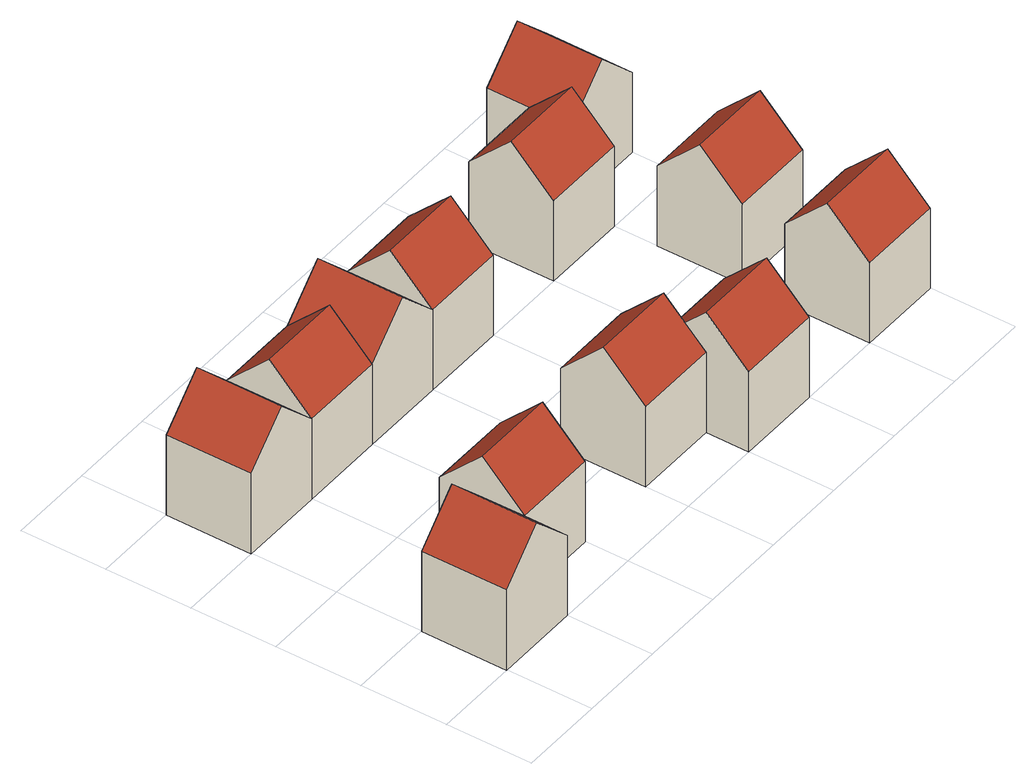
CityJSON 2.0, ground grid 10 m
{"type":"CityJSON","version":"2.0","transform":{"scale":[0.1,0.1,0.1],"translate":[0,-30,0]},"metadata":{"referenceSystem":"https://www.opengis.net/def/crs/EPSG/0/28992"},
"CityObjects":{
"building1":{"type":"Building","attributes":{"description":"This is Building 7","name":"Palapatine's Residence","CityObjectRelation.relationType":"adjacent","class":"habitation","function":"residential building","yearOfConstruction":2005,"roofType":"gabled roof","measuredHeight":15,"storeysAboveGround":3,"storeysBelowGround":0,"storeyHeightsAboveGround":3},"geometry":[{"type":"MultiSurface","lod":"2","boundaries":[[[0,1,2,3,4]],[[5,6,7,8,9]],[[3,5,9,4]],[[10,1,0,11]],[[9,8,0,4]],[[2,6,5,3]],[[1,7,6,2]],[[1,0,11,8,7,10]]],"semantics":{"surfaces":[{"type":"WallSurface"},{"type":"GroundSurface"},{"type":"RoofSurface","description":"This is RoofSurface 1 (Building 7)","bdgBdrySurfAzimuth":270,"bdgBdrySurfGroundViewFactor":0.5,"bdgBdrySurfInclination":45,"bdgBdrySurfIsAdiabatic":"false","bdgBdrySurfOpeningToSurfaceRatio":0.25,"bdgBdrySurfSkyViewFactor":0.6,"bdgBdrySurfTotalSurfaceArea":70.71},{"type":"RoofSurface","description":"This is RoofSurface 2 (Building 7)","bdgBdrySurfAzimuth":90,"bdgBdrySurfGroundViewFactor":0.5,"bdgBdrySurfInclination":45,"bdgBdrySurfIsAdiabatic":"false","bdgBdrySurfOpeningToSurfaceRatio":0.25,"bdgBdrySurfSkyViewFactor":0.6,"bdgBdrySurfTotalSurfaceArea":70.71}],"values":[0,0,0,0,1,2,3,null]}}]},
"building2":{"type":"Building","attributes":{"description":"This is Building 1","name":"Snoke's Palace","CityObjectRelation.relationType":"adjacent","class":"habitation","function":"residential building","yearOfConstruction":1955,"roofType":"gabled roof","measuredHeight":15,"storeysAboveGround":3,"storeysBelowGround":0,"storeyHeightsAboveGround":3},"geometry":[{"type":"Solid","lod":"2","boundaries":[[[[12,13,14,15,16]],[[17,18,19,20,21]],[[15,17,21,16]],[[21,20,12,16]],[[14,18,17,15]],[[13,19,18,14]],[[13,12,20,19]]]],"semantics":{"surfaces":[{"type":"WallSurface"},{"type":"GroundSurface"},{"type":"RoofSurface","description":"This is RoofSurface 1 (Building 1)","bdgBdrySurfAzimuth":270,"bdgBdrySurfGroundViewFactor":0.5,"bdgBdrySurfHeatCapacity":1.26,"bdgBdrySurfInclination":45,"bdgBdrySurfIsAdiabatic":"false","bdgBdrySurfOpaqueSurfaceArea":5,"bdgBdrySurfOpeningToSurfaceRatio":0.25,"bdgBdrySurfSkyViewFactor":0.6,"bdgBdrySurfThickness":250,"bdgBdrySurfTotalSurfaceArea":70.71},{"type":"RoofSurface","description":"This is RoofSurface 2 (Building 1)","bdgBdrySurfAzimuth":90,"bdgBdrySurfGroundViewFactor":0.5,"bdgBdrySurfInclination":45,"bdgBdrySurfIsAdiabatic":"false","bdgBdrySurfOpeningToSurfaceRatio":0.25,"bdgBdrySurfSkyViewFactor":0.6,"bdgBdrySurfTotalSurfaceArea":70.71}],"values":[[0,0,0,1,2,3,null]]}}]},
"building3":{"type":"Building","attributes":{"description":"This is Building 8","name":"Darth Vader's Palace","CityObjectRelation.relationType":"adjacent","class":"habitation","function":"residential building","yearOfConstruction":1920,"roofType":"gabled roof","measuredHeight":15,"storeysAboveGround":3,"storeysBelowGround":0,"storeyHeightsAboveGround":3},"geometry":[{"type":"MultiSurface","lod":"2","boundaries":[[[22,23,24,25,26]],[[27,28,29,8,7,10]],[[25,10,11,26]],[[29,28,23,22]],[[11,29,22,26]],[[24,27,10,25]],[[23,28,27,24]],[[11,10,27,28,29,8]]],"semantics":{"surfaces":[{"type":"WallSurface"},{"type":"GroundSurface"},{"type":"RoofSurface","description":"This is RoofSurface 1 (Building 8)","bdgBdrySurfAzimuth":180,"bdgBdrySurfGroundViewFactor":0.5,"bdgBdrySurfInclination":45,"bdgBdrySurfIsAdiabatic":"false","bdgBdrySurfOpeningToSurfaceRatio":0.25,"bdgBdrySurfSkyViewFactor":0.6,"bdgBdrySurfTotalSurfaceArea":70.71},{"type":"RoofSurface","description":"This is RoofSurface 2 (Building 8)","bdgBdrySurfAzimuth":0,"bdgBdrySurfGroundViewFactor":0.5,"bdgBdrySurfInclination":45,"bdgBdrySurfIsAdiabatic":"false","bdgBdrySurfOpeningToSurfaceRatio":0.25,"bdgBdrySurfSkyViewFactor":0.6,"bdgBdrySurfTotalSurfaceArea":70.71}],"values":[0,0,0,0,1,2,3,null]}}]},
"building4":{"type":"Building","attributes":{"description":"This is Building 2","name":"Rey's Hut","CityObjectRelation.relationType":"adjacent","class":"habitation","function":"residential building","yearOfConstruction":1955,"roofType":"gabled roof","measuredHeight":15,"storeysAboveGround":3,"storeysBelowGround":0,"storeyHeightsAboveGround":3},"geometry":[{"type":"MultiSurface","lod":"2","boundaries":[[[30,31,32]],[[33,19,13]],[[30,13,12,34]],[[20,19,31,35]],[[12,20,35,34]],[[32,33,13,30]],[[31,19,33,32]],[[34,35,31,32,30]],[[20,12,13,33,19]]],"semantics":{"surfaces":[{"type":"WallSurface"},{"type":"GroundSurface"},{"type":"RoofSurface","description":"This is RoofSurface 1 (Building 2)","bdgBdrySurfAzimuth":180,"bdgBdrySurfGroundViewFactor":0.5,"bdgBdrySurfInclination":45,"bdgBdrySurfIsAdiabatic":"false","bdgBdrySurfOpeningToSurfaceRatio":0.25,"bdgBdrySurfSkyViewFactor":0.6,"bdgBdrySurfTotalSurfaceArea":70.71},{"type":"RoofSurface","description":"This is RoofSurface 2 (Building 2)","bdgBdrySurfAzimuth":0,"bdgBdrySurfGroundViewFactor":0.5,"bdgBdrySurfInclination":45,"bdgBdrySurfIsAdiabatic":"false","bdgBdrySurfOpeningToSurfaceRatio":0.25,"bdgBdrySurfSkyViewFactor":0.6,"bdgBdrySurfTotalSurfaceArea":70.71}],"values":[0,0,0,0,1,2,3,null,null]}}]},
"building5":{"type":"Building","attributes":{"description":"This is Building 3","name":"Poe's Hangar","CityObjectRelation.relationType":"adjacent","class":"traffic","function":"hangar","yearOfConstruction":1955,"roofType":"gabled roof","measuredHeight":15,"storeysAboveGround":3,"storeysBelowGround":0,"storeyHeightsAboveGround":3},"geometry":[{"type":"Solid","lod":"2","boundaries":[[[[36,37,38,30,34]],[[31,39,40,41,35]],[[35,41,36,34]],[[38,39,31,30]],[[37,40,39,38]],[[35,34,30,31]],[[37,36,41,40]]]],"semantics":{"surfaces":[{"type":"WallSurface"},{"type":"GroundSurface"},{"type":"RoofSurface","description":"This is RoofSurface 1 (Building 3)","bdgBdrySurfAzimuth":270,"bdgBdrySurfGroundViewFactor":0.5,"bdgBdrySurfInclination":45,"bdgBdrySurfIsAdiabatic":"false","bdgBdrySurfOpeningToSurfaceRatio":0.25,"bdgBdrySurfSkyViewFactor":0.6,"bdgBdrySurfTotalSurfaceArea":70.71},{"type":"RoofSurface","description":"This is RoofSurface 2 (Building 3)","bdgBdrySurfAzimuth":90,"bdgBdrySurfGroundViewFactor":0.5,"bdgBdrySurfInclination":45,"bdgBdrySurfIsAdiabatic":"false","bdgBdrySurfOpeningToSurfaceRatio":0.25,"bdgBdrySurfSkyViewFactor":0.6,"bdgBdrySurfTotalSurfaceArea":70.71}],"values":[[0,0,1,2,3,null,null]]}}]},
"building6":{"type":"Building","attributes":{"description":"This is multi-part Building 9-10","name":"Jabba's multi-part Palace","class":"habitation","function":"residential building","yearOfConstruction":1965,"roofType":"gabled roof","measuredHeight":15,"storeysAboveGround":3,"storeysBelowGround":5,"storeyHeightsAboveGround":3},"children":["building6-1","building6-2"]},
"building6-1":{"type":"BuildingPart","attributes":{"description":"This is BuildingPart 9","name":"Jabba's dungeon","CityObjectRelation.relationType":"adjacent","class":"habitation","function":"residential building","yearOfConstruction":1965,"roofType":"gabled roof","measuredHeight":15,"storeysAboveGround":3,"storeysBelowGround":5,"storeyHeightsAboveGround":3},"parents":["building6"],"geometry":[{"type":"MultiSurface","lod":"2","boundaries":[[[42,43,44,45,46,47]],[[48,49,50,51,52]],[[53,48,52,54]],[[51,50,42,47]],[[52,51,47,54]],[[43,49,48,53]],[[42,50,49,43]],[[53,54,46,47,42,43,44]]],"semantics":{"surfaces":[{"type":"WallSurface"},{"type":"GroundSurface"},{"type":"RoofSurface","description":"This is RoofSurface 1 (Building 9)","bdgBdrySurfAzimuth":180,"bdgBdrySurfGroundViewFactor":0.5,"bdgBdrySurfInclination":45,"bdgBdrySurfIsAdiabatic":"false","bdgBdrySurfOpeningToSurfaceRatio":0.25,"bdgBdrySurfSkyViewFactor":0.6,"bdgBdrySurfTotalSurfaceArea":70.71},{"type":"RoofSurface","description":"This is RoofSurface 2 (Building 9)","bdgBdrySurfAzimuth":0,"bdgBdrySurfGroundViewFactor":0.5,"bdgBdrySurfInclination":45,"bdgBdrySurfIsAdiabatic":"false","bdgBdrySurfOpeningToSurfaceRatio":0.25,"bdgBdrySurfSkyViewFactor":0.6,"bdgBdrySurfTotalSurfaceArea":70.71}],"values":[0,0,0,0,1,2,3,null]}}]},
"building6-2":{"type":"BuildingPart","attributes":{"description":"This is BuildingPart 10","name":"The rancor's prison","CityObjectRelation.relationType":"adjacent","class":"habitation","function":"residential building","yearOfConstruction":1940,"roofType":"gabled roof","measuredHeight":15,"storeysAboveGround":3,"storeysBelowGround":0,"storeyHeightsAboveGround":3},"parents":["building6"],"geometry":[{"type":"MultiSurface","lod":"2","boundaries":[[[55,56,57,58,59]],[[60,44,53,54,61,62]],[[58,62,61,59]],[[46,45,56,55]],[[61,46,55,59]],[[57,60,62,58]],[[56,45,60,57]],[[54,61,62,60,44,45,46]]],"semantics":{"surfaces":[{"type":"WallSurface"},{"type":"GroundSurface"},{"type":"RoofSurface","description":"This is RoofSurface 1 (Building 10)","bdgBdrySurfAzimuth":180,"bdgBdrySurfGroundViewFactor":0.5,"bdgBdrySurfInclination":45,"bdgBdrySurfIsAdiabatic":"false","bdgBdrySurfOpeningToSurfaceRatio":0.25,"bdgBdrySurfSkyViewFactor":0.6,"bdgBdrySurfTotalSurfaceArea":70.71},{"type":"RoofSurface","description":"This is RoofSurface 2 (Building 10)","bdgBdrySurfAzimuth":0,"bdgBdrySurfGroundViewFactor":0.5,"bdgBdrySurfInclination":45,"bdgBdrySurfIsAdiabatic":"false","bdgBdrySurfOpeningToSurfaceRatio":0.25,"bdgBdrySurfSkyViewFactor":0.6,"bdgBdrySurfTotalSurfaceArea":70.71}],"values":[0,0,0,0,1,2,3,null]}}]},
"building7":{"type":"Building","attributes":{"description":"This is Building 4","name":"Fin's Cabin","CityObjectRelation.relationType":"adjacent","class":"habitation","function":"residential building","yearOfConstruction":1955,"roofType":"gabled roof","measuredHeight":15,"storeysAboveGround":3,"storeysBelowGround":0,"storeyHeightsAboveGround":3},"geometry":[{"type":"MultiSurface","lod":"2","boundaries":[[[63,64,65,66,67]],[[68,40,37]],[[66,37,36,67]],[[41,40,64,63]],[[36,41,63,67]],[[65,68,37,66]],[[64,40,68,65]],[[41,36,37,68,40]]],"semantics":{"surfaces":[{"type":"WallSurface"},{"type":"GroundSurface"},{"type":"RoofSurface","description":"This is RoofSurface 1 (Building 4)","bdgBdrySurfAzimuth":180,"bdgBdrySurfGroundViewFactor":0.5,"bdgBdrySurfInclination":45,"bdgBdrySurfIsAdiabatic":"false","bdgBdrySurfOpeningToSurfaceRatio":0.25,"bdgBdrySurfSkyViewFactor":0.6,"bdgBdrySurfTotalSurfaceArea":70.71},{"type":"RoofSurface","description":"This is RoofSurface 2 (Building 4)","bdgBdrySurfAzimuth":0,"bdgBdrySurfGroundViewFactor":0.5,"bdgBdrySurfInclination":45,"bdgBdrySurfIsAdiabatic":"false","bdgBdrySurfOpeningToSurfaceRatio":0.25,"bdgBdrySurfSkyViewFactor":0.6,"bdgBdrySurfTotalSurfaceArea":70.71}],"values":[0,0,0,0,1,2,3,null]}}]},
"building8":{"type":"Building","attributes":{"description":"This is Building 5","name":"Yoda's Hut","CityObjectRelation.relationType":"adjacent","class":"healthcare","function":"hospital","yearOfConstruction":1980,"roofType":"gabled roof","measuredHeight":15,"storeysAboveGround":3,"storeysBelowGround":1,"storeyHeightsAboveGround":3},"geometry":[{"type":"MultiSurface","lod":"2","boundaries":[[[69,70,71,72,73,74]],[[75,76,77,78,79]],[[72,75,79,73]],[[78,77,70,80]],[[79,78,80,73]],[[71,76,75,72]],[[70,77,76,71]],[[70,71,72,73,74,80]]],"semantics":{"surfaces":[{"type":"WallSurface"},{"type":"GroundSurface"},{"type":"RoofSurface","description":"This is RoofSurface 1 (Building 5)","bdgBdrySurfAzimuth":180,"bdgBdrySurfGroundViewFactor":0.5,"bdgBdrySurfInclination":45,"bdgBdrySurfIsAdiabatic":"false","bdgBdrySurfOpeningToSurfaceRatio":0.25,"bdgBdrySurfSkyViewFactor":0.6,"bdgBdrySurfTotalSurfaceArea":70.71},{"type":"RoofSurface","description":"This is RoofSurface 2 (Building 5)","bdgBdrySurfAzimuth":0,"bdgBdrySurfGroundViewFactor":0.5,"bdgBdrySurfInclination":45,"bdgBdrySurfIsAdiabatic":"false","bdgBdrySurfOpeningToSurfaceRatio":0.25,"bdgBdrySurfSkyViewFactor":0.6,"bdgBdrySurfTotalSurfaceArea":70.71}],"values":[0,0,0,0,1,2,3,null]}}]},
"building9":{"type":"Building","attributes":{"description":"This is Building 11","name":"Death Star I","class":"habitation","function":"residential building","yearOfConstruction":1920,"roofType":"gabled roof","measuredHeight":15,"storeysAboveGround":3,"storeysBelowGround":1,"storeyHeightsAboveGround":3},"geometry":[{"type":"Solid","lod":"2","boundaries":[[[[81,82,83,84,85]],[[86,87,88,89,90]],[[84,86,90,85]],[[89,88,82,81]],[[90,89,81,85]],[[83,87,86,84]],[[82,88,87,83]]]],"semantics":{"surfaces":[{"type":"WallSurface"},{"type":"GroundSurface"},{"type":"RoofSurface","description":"This is RoofSurface 1 (Building 11)","bdgBdrySurfAzimuth":180,"bdgBdrySurfGroundViewFactor":0.5,"bdgBdrySurfInclination":45,"bdgBdrySurfIsAdiabatic":"false","bdgBdrySurfOpeningToSurfaceRatio":0.25,"bdgBdrySurfSkyViewFactor":0.6,"bdgBdrySurfTotalSurfaceArea":70.71},{"type":"RoofSurface","description":"This is RoofSurface 2 (Building 11)","bdgBdrySurfAzimuth":0,"bdgBdrySurfGroundViewFactor":0.5,"bdgBdrySurfInclination":45,"bdgBdrySurfIsAdiabatic":"false","bdgBdrySurfOpeningToSurfaceRatio":0.25,"bdgBdrySurfSkyViewFactor":0.6,"bdgBdrySurfTotalSurfaceArea":70.71}],"values":[[0,0,0,0,1,2,3]]}}]},
"building10":{"type":"Building","attributes":{"description":"This is Building 12","name":"Death Star II","class":"habitation","function":"residential building","yearOfConstruction":1964,"roofType":"gabled roof","measuredHeight":15,"storeysAboveGround":3,"storeysBelowGround":0,"storeyHeightsAboveGround":3},"geometry":[{"type":"Solid","lod":"2","boundaries":[[[[91,92,93,94,95]],[[96,97,98,99,100]],[[94,96,100,95]],[[99,98,92,91]],[[100,99,91,95]],[[93,97,96,94]],[[92,98,97,93]]]],"semantics":{"surfaces":[{"type":"WallSurface"},{"type":"GroundSurface"},{"type":"RoofSurface","description":"This is RoofSurface 1 (Building 12)","bdgBdrySurfAzimuth":180,"bdgBdrySurfGroundViewFactor":0.5,"bdgBdrySurfInclination":45,"bdgBdrySurfIsAdiabatic":"false","bdgBdrySurfOpeningToSurfaceRatio":0.25,"bdgBdrySurfSkyViewFactor":0.6,"bdgBdrySurfTotalSurfaceArea":70.71},{"type":"RoofSurface","description":"This is RoofSurface 2 (Building 12)","bdgBdrySurfAzimuth":0,"bdgBdrySurfGroundViewFactor":0.5,"bdgBdrySurfInclination":45,"bdgBdrySurfIsAdiabatic":"false","bdgBdrySurfOpeningToSurfaceRatio":0.25,"bdgBdrySurfSkyViewFactor":0.6,"bdgBdrySurfTotalSurfaceArea":70.71}],"values":[[0,0,0,0,1,2,3]]}}]},
"building11":{"type":"Building","attributes":{"description":"This is Building 6","name":"Amidala's Palace","CityObjectRelation.relationType":"adjacent","class":"habitation","function":"residential building","yearOfConstruction":1997,"roofType":"gabled roof","measuredHeight":15,"storeysAboveGround":3,"storeysBelowGround":2,"storeyHeightsAboveGround":3},"geometry":[{"type":"MultiSurface","lod":"2","boundaries":[[[101,102,103,69,74]],[[104,105,106,107,108]],[[70,104,108,80]],[[107,106,102,101]],[[108,107,101,74]],[[103,105,104,69]],[[102,106,105,103]],[[104,108,80,74,69,70]]],"semantics":{"surfaces":[{"type":"WallSurface"},{"type":"GroundSurface"},{"type":"RoofSurface","description":"This is RoofSurface 1 (Building 6)","bdgBdrySurfAzimuth":270,"bdgBdrySurfGroundViewFactor":0.5,"bdgBdrySurfInclination":45,"bdgBdrySurfIsAdiabatic":"false","bdgBdrySurfOpeningToSurfaceRatio":0.25,"bdgBdrySurfSkyViewFactor":0.6,"bdgBdrySurfTotalSurfaceArea":70.71},{"type":"RoofSurface","description":"This is RoofSurface 2 (Building 6)","bdgBdrySurfAzimuth":90,"bdgBdrySurfGroundViewFactor":0.5,"bdgBdrySurfInclination":45,"bdgBdrySurfIsAdiabatic":"false","bdgBdrySurfOpeningToSurfaceRatio":0.25,"bdgBdrySurfSkyViewFactor":0.6,"bdgBdrySurfTotalSurfaceArea":70.71}],"values":[0,0,0,0,1,2,3,null]}}]}
},
"vertices":[
[100,0,0],[100,0,100],[50,0,150],[0,0,100],[0,0,0],[0,100,100],[50,100,150],[100,100,100],[100,100,0],[0,100,0],[100,50,100],[100,50,0],
[100,300,0],[100,300,100],[50,300,150],[0,300,100],[0,300,0],[0,400,100],[50,400,150],[100,400,100],[100,400,0],[0,400,0],
[200,150,0],[200,150,100],[200,100,150],[200,50,100],[200,50,0],[100,100,150],[100,150,100],[100,150,0],
[200,300,100],[200,400,100],[200,350,150],[100,350,150],[200,300,0],[200,400,0],
[300,300,0],[300,300,100],[250,300,150],[250,400,150],[300,400,100],[300,400,0],
[400,150,100],[400,100,150],[400,75,125],[400,100,100],[400,100,0],[400,150,0],[300,50,100],[300,100,150],[300,150,100],[300,150,0],[300,50,0],[400,50,100],[400,50,0],
[500,100,0],[500,100,100],[500,50,150],[500,0,100],[500,0,0],[400,50,150],[400,0,0],[400,0,100],
[400,400,0],[400,400,100],[400,350,150],[400,300,100],[400,300,0],[300,350,150],
[600,350,100],[600,400,100],[600,350,150],[600,300,100],[600,300,0],[600,350,0],[500,300,100],[500,350,150],[500,400,100],[500,400,0],[500,300,0],[600,400,0],
[700,100,0],[700,100,100],[700,50,150],[700,0,100],[700,0,0],[600,0,100],[600,50,150],[600,100,100],[600,100,0],[600,0,0],
[700,250,0],[700,250,100],[700,200,150],[700,150,100],[700,150,0],[600,150,100],[600,200,150],[600,250,100],[600,250,0],[600,150,0],
[700,350,0],[700,350,100],[650,350,150],[600,450,100],[650,450,150],[700,450,100],[700,450,0],[600,450,0]
]}
